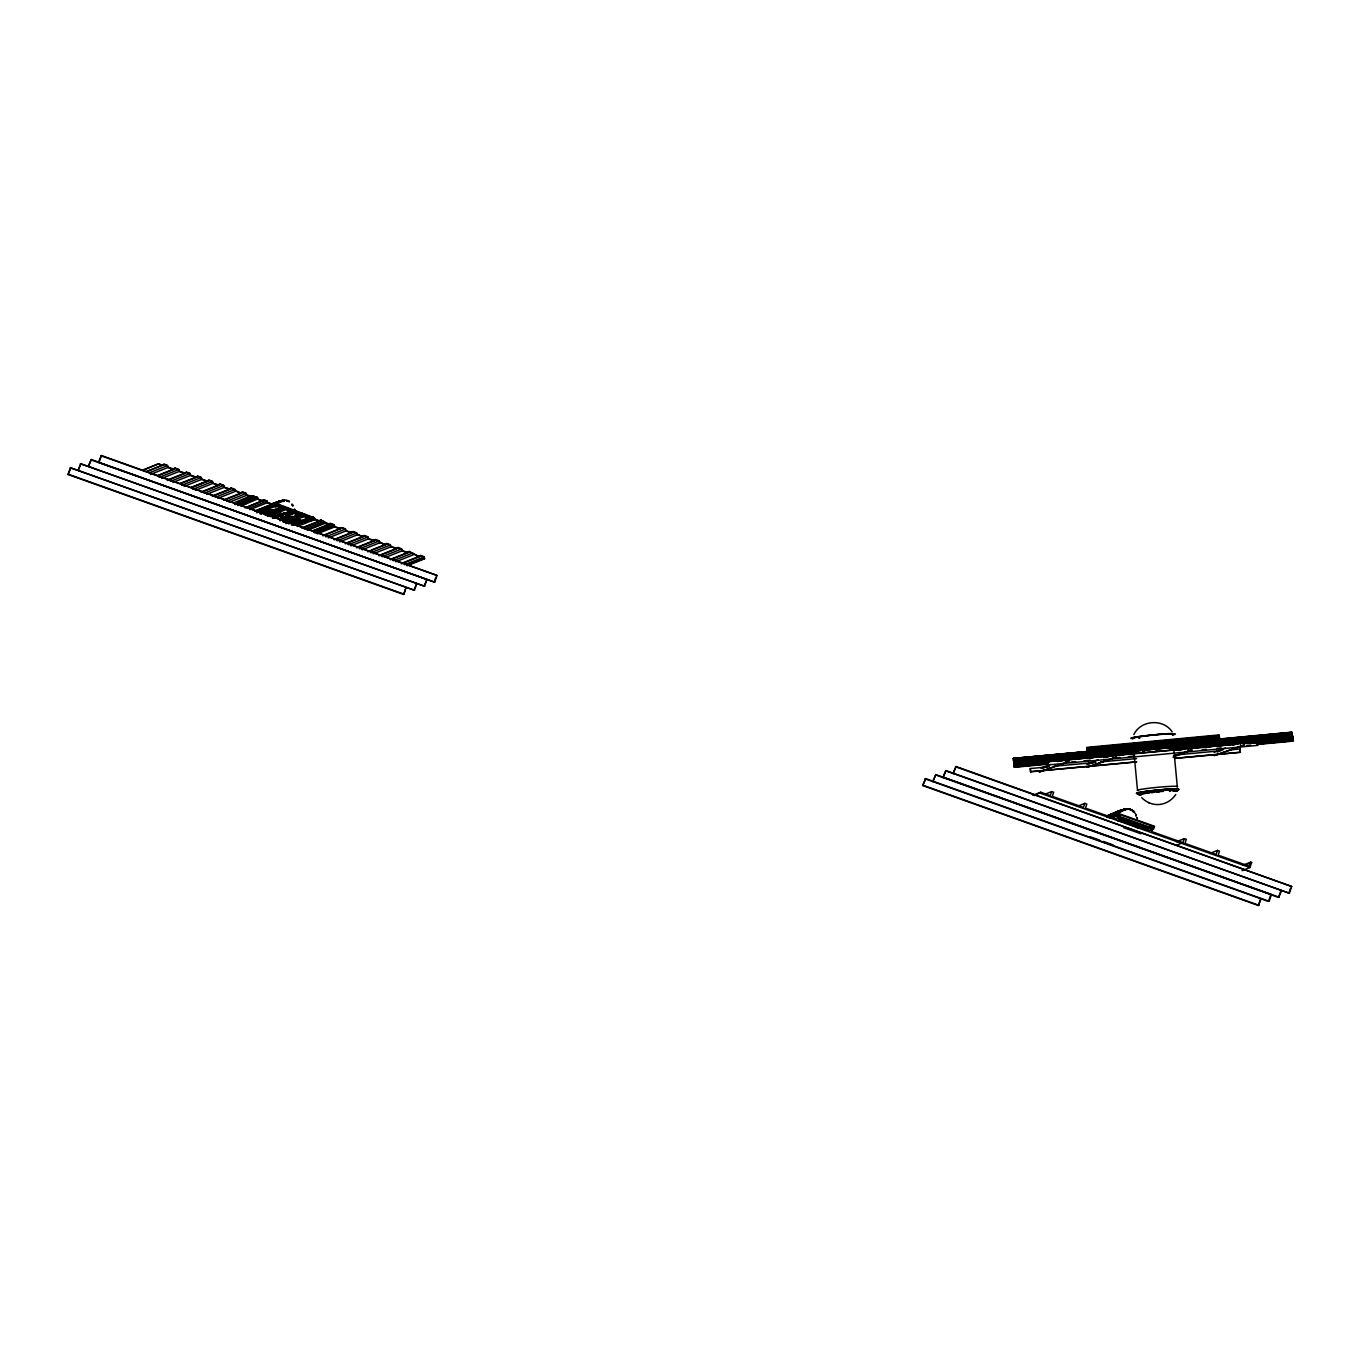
<?xml version="1.0" encoding="UTF-8"?>
<svg xmlns="http://www.w3.org/2000/svg" width="1361" height="1361" viewBox="0 0 1361 1361"><rect width="100%" height="100%" fill="white"/><g stroke="black" fill="none" stroke-linecap="round" stroke-linejoin="round"><path stroke-width="1.5" d="M283.649 500.185L281.489 501.443C286.814 500.814 276.13 501.052 275.824 503.91L313.03 517.741L305.613 519.749M288.379 520.225L288.124 518.83L287.086 521.127M286.542 521.722C285.266 518.796 287.647 522.998 287.273 520.668M289.247 516.687C294.588 520.787 283.837 521.093 289.961 519.426M284.738 513.948C288.889 519.885 288.09 518.694 288.889 523.577L297.481 519.46M288.821 519.545L289.059 522.114C288.549 517.826 290.471 521.569 288.226 519.511M289.689 520.685L290.063 519.375M291.849 518.677L291.492 519.987L292.7 518.167M292.666 518.711L292.037 519.766L291.781 518.507M293.959 520.157L294.044 521.841L293.585 517.707C294.214 519.46 292.615 518.354 292.173 518.133M292.649 516.857L293.636 519.273L294.997 517.826M288.413 520.48C287.596 519.426 290.284 520.412 287.903 520.582M267.539 512.161C263.49 510.154 274.905 517.707 276.079 516.193M275.79 516.721L276.011 516.261M278.393 518.116L279.277 519.477L276.912 516.227L275.926 516.67M280.111 515.002L280.876 514.322M280.672 514.781L280.91 515.394M282.714 518.813L282.101 517.997L282.799 519.239L282.663 517.775L283.905 518.796L284.398 517.758L286.32 522.182L284.381 517.418L281.812 514.866M274.939 511.532L267.76 510.052C273.187 509.354 282.459 516.874 282.39 513.999M284.16 521.552L284.67 522.42L285.112 520.038L285.3 522.199M285.657 521.144L284.908 521.773M285.827 520.889L285.793 521.978L285.419 521.076M285.793 521.978L285.997 520.77L286.116 522.046M287.205 521.229L288.022 518.932M289.195 519.324L289.025 520.685L289.059 519M289.536 520.531L289.791 519.256M290.454 519.034C289.604 521.841 290.761 516.517 291.713 520.974M290.318 517.758L291.288 520.191L291.526 518.626M294.554 517.963L294.01 518.966L292.87 516.738L293.193 518.507L291.934 519.034L292.054 517.537M292.037 519.494L292.411 517.52M294.044 521.841C293.721 518.524 291.934 518.745 293.091 517.86M293.244 518.949L293.347 517.843L293.5 519.324M293.925 518.728L294.061 517.384M295.065 518.099L294.537 517.214L296.477 519.664L301.734 521.076M295.643 516.993L297.259 519.307A51.735 4.593 19 0 1 296.834 519.987M272.863 503.791L271.843 504.268L275.875 502.6L254.66 511.345M275.79 504.199L273.323 504.285L274.241 503.111L272.353 504.421M275.313 502.821L274.48 504.897L266.484 507.177L276.113 503.383L313.676 517.588L313.302 519.153L305.306 521.45L305.017 520.191M274.888 504.148L275.568 502.583L274.105 504.455L275.926 503.944L267.913 506.224M276.181 503.043L272.88 504.37L275.483 502.889L274.735 504.54M275.313 503.536L279.43 501.171L272.472 503.944M279.617 502.141L275.892 502.855L278.903 502.821M279.43 501.171L278.188 502.345M278.273 502.685L278.886 501.392M276.113 503.638L279.856 501.937L275.96 502.685L283.956 500.423L278.835 502.464M279.788 501.494L272.03 504.37L273.578 503.502L276.283 504.54L276.81 506.071L281.608 507.755L282.969 506.904L285.776 507.908L286.286 509.439L291.101 511.124L292.462 510.273L295.252 511.26L295.779 512.808L300.594 514.492L301.955 513.641L304.745 514.628L305.272 516.159L310.07 517.86L311.431 517.01L314.238 517.997L314.748 519.528L319.563 521.212L320.924 520.361L329.056 524.58L330.638 523.577M1107.344 815.647L1106.493 815.851M1107.242 816.243L1111.052 815.749L1113.247 813.793L1114.217 814.576M1110.78 815.205L1108.143 815.596M1111.137 814.133C1103.958 817.093 1113.978 814.473 1117.143 811.734M1120.545 811.479L1120.086 810.441L1118.181 811.19L1115.884 814.014L1116.258 812.585C1121.719 812.602 1100.607 817.519 1111.12 814.933C1113.281 812.126 1110.763 814.78 1108.534 816.94L1108.688 815.12M1109.793 814.661L1108.449 816.158M1110.576 814.354L1109.93 815.29M1110.491 814.456L1108.16 817.621M1111.001 815.256L1109.147 815.562L1110.899 814.303M1109.266 815.154L1111.682 813.912L1107.191 817.246L1115.016 813.385L1109.096 816.719C1106.085 814.405 1114.115 814.388 1108.824 817.161M1123.812 809.37L1116.598 812.602L1125.071 809.863L1106.714 815.954L1113.944 813.3L1107.803 816.022L1111.512 814.627M1112.975 814.439L1113.281 813.146L1120.324 811.854M1115.152 813.64L1115.731 812.177L1112.549 813.98L1123.08 810.237M1116.411 813.232C1121.124 808.519 1111.903 816.464 1114.064 813.027M1114.387 813.419L1115.544 813.01M1121.26 810.169L1113.74 813.095M1114.965 813.18L1118.13 812.279L1114.727 813.232M1116.139 814.065L1117.33 812.585L1115.084 813.215L1115.476 812.415M1118.589 811.309L1116.666 813.606L1117.891 812.517M1119.048 810.986L1118.521 811.785L1120.937 810.237M1120.869 811.837C1118.334 811.411 1121.77 809.829 1119.235 811.837M1123.284 809.812L1120.698 810.39M1129.375 809.029L1129.341 809.166A8.115 8.03 60.8 0 0 1128.694 808.995L1121.753 809.778L1118.521 811.785L1121.515 810.271M1123.591 810.186L1121.413 810.101M1122.196 810.407L1124.969 809.489M264.936 511.821L266.246 511.277M265.48 511.6L268.066 512.689M265.48 511.141L266.79 511.175L267.471 509.439M269.937 511.209L268.678 510.307M269.801 509.882L267.283 510.613M269.019 510.188L272.778 510.936L282.969 506.904M268.61 510.8L269.478 509.797L278.563 511.362M269.529 509.746L267.794 510.29M289.519 519.29L290.097 519.936M1174.101 749.299L1172.331 748.686L1239.803 742.34M1135.925 815.035L1135.823 816.039M275.466 503.842L272.642 504.131L274.48 503.4M273.272 504.302L275.16 503.247M274.99 503.621L273.629 504.438L276.028 502.668M276.964 502.328L283.973 500.304L280.451 501.443M277.916 502.872L278.58 501.392L273.34 503.672M277.474 501.835L277.457 502.821L279.039 502.43L279.039 501.324M280.077 501.597L283.82 500.15L281.285 501.477M282.016 500.661L281.012 501.222M283.871 501.222L280.689 501.358L283.411 499.878L281.404 500.763M282.629 500.95L278.733 502.124M282.833 500.916L283.683 499.997L280.162 501.188L283.717 500.899M1116.939 812.075L1110.678 814.456L1109.079 816.566M1109.606 815.937C1114.166 813.249 1112.635 812.347 1112.328 815.426L1117.874 812.364L1114.778 814.456L1115.663 812.619M1109.674 816.447L1111.171 814.678L1108.092 815.885L1109.93 815.766L1108.79 816.991M1109.861 816.26L1111.478 814.252L1107.939 815.851M1111.767 814.865L1112.396 813.691M1110.423 816.957L1112.924 813.64L1109.504 815.205M1116.105 813.129L1115.152 813.027M1115.288 814.831L1117.925 811.428M1115.425 813.334L1117.687 811.598M1118.623 811.905L1115.322 812.84L1114.591 814.49M1120.171 811.802L1119.218 811.071L1114.54 814.32M1116.19 812.109L1120.018 810.884M1120.341 811.513C1120.494 809.523 1114.948 813.555 1121.107 811.258M1121.532 810.527L1122.468 809.914L1121.668 810.544M1124.901 810.475C1122.144 809.608 1128.371 808.179 1124.577 809.132L1121.906 810.407L1124.747 809.846M1123.25 809.693L1120.341 810.935M1122.502 810.271L1125.445 809.08M1124.764 809.438L1125.139 808.927M1126.347 809.029L1126.823 808.91M1126.568 809.08L1128.66 809.132M270.005 509.899L267.079 510.018L267.879 508.793M270.448 505.748L271.894 506.87M302.891 521.552L302.686 522.471L303.367 520.77M1139.957 793.344A19.956 1.123 -5.4 0 1 1138.494 793.14L1141.335 792.204A19.956 1.123 -5.4 0 1 1159.181 789.992L1161.665 789.771A19.956 1.123 -5.4 0 1 1168.64 789.278L1174.152 789.04A19.956 1.123 -5.4 0 1 1177.078 789.074L1177.741 789.142A19.956 1.123 -5.4 0 1 1178.15 789.329L1178.15 789.329A19.956 1.123 -5.4 0 1 1177.622 789.652L1176.891 789.856A19.956 1.123 -5.4 0 1 1176.414 789.958M262.945 511.226L261.822 511.668M1117.041 813.521L1118.13 812.721L1113.638 814.49M1113.434 814.984L1114.863 813.555M1115.288 813.674L1116.258 812.755M1117.347 813.197L1116.666 812.296L1118.164 812.194M267.488 506.411L266.484 507.177M275.688 503.927L275.143 505.118L267.13 507.415M269.41 515.649L263.353 513.216L271.196 511.889L278.154 517.35M266.807 511.055L269.631 511.464M272.251 510.511L278.41 511.413M406.02 587.714L403.69 594.468L68.05 474.513L70.381 467.759L414.459 590.266L416.772 583.512L414.39 588.735M68.05 474.513L71.01 467.606M414.459 590.266L78.172 470.481L80.503 463.727L424.581 586.234L426.912 579.48L91.272 459.542L88.312 466.449L424.581 586.234M81.133 463.574L78.172 470.481M91.272 459.542L88.312 466.449M98.434 462.417L101.394 455.51L437.034 575.448L434.703 582.202L98.434 462.417L434.703 582.202M99.064 462.264L101.394 455.51M142.922 470.294L158.574 463.778L162.35 465.122L163.966 464.118L167.59 465.394L168.203 467.214L173.596 469.103L175.195 468.099L178.818 469.375L179.431 471.195L184.824 473.084L186.44 472.08L190.064 473.356L190.676 475.176L196.052 477.065L197.668 476.061L201.292 477.354L201.904 479.157L207.297 481.062L208.896 480.042L212.52 481.335L213.133 483.155L218.526 485.043L220.142 484.023L223.765 485.316L224.378 487.136L229.754 489.024L231.37 488.021L234.994 489.297L235.606 491.117L240.999 493.005L242.598 492.001L246.222 493.277L246.834 495.098L257.467 497.275L258.063 499.113L262.605 500.712L263.966 499.861L267.028 500.95L267.539 502.481L272.098 504.08L273.459 503.23L276.521 504.319L277.032 505.85L281.574 507.449L282.935 506.598L285.997 507.67L286.525 509.201L291.067 510.8L292.428 509.95L295.49 511.038L296 512.57L300.56 514.169L301.921 513.318L304.966 514.407L305.493 515.938L310.036 517.537L311.397 516.687L314.459 517.775L314.986 519.307L319.529 520.906L320.89 520.055L329.005 524.257L330.366 523.407L334.262 524.87L334.874 526.69L340.267 528.578L341.866 527.575L345.49 528.851L346.102 530.671L351.495 532.559L353.111 531.556L356.735 532.832L357.348 534.652L362.724 536.54L364.34 535.536L367.963 536.829L368.576 538.633L373.969 540.521L375.568 539.517L379.192 540.81L379.804 542.614L385.197 544.519L386.813 543.498L390.437 544.791L391.049 546.612L396.425 548.5L398.041 547.496L401.665 548.772L402.278 550.593L407.671 552.481L409.27 551.477L418.899 556.462L420.515 555.458L424.139 556.734L424.479 558.827L407.041 565.768M234.313 502.668L249.931 496.221L253.112 497.343L254.473 496.493M257.995 498.824L242.258 505.543M308.675 518.575L308.981 517.69M288.498 511.107L309.151 518.422L308.709 519.715L294.946 525.193M329.022 524.597L325.245 523.253L329.073 524.972L330.672 523.968L313.251 530.909M316.245 533.206L333.717 526.265L333.428 524.495M403.69 594.468L405.425 589.398M423.951 586.404L426.912 579.48M434.074 582.372L435.809 577.302M1261.307 898.583L1258.347 905.49L922.724 785.552L925.684 778.628L1269.115 901.305L1271.446 894.551L935.807 774.596L932.846 781.52L935.807 774.596M922.724 785.552L925.684 778.628M945.929 770.564L942.969 777.488L945.929 770.564L1289.377 893.241L1291.708 886.487L956.068 766.532L953.108 773.456L1289.377 893.241M956.068 766.532L953.108 773.456M1034.479 795.59L1040.74 792.238L1050.284 795.624L1051.679 791.592L1053.686 792.289L1052.291 796.338L1083.441 807.379L1084.836 803.347L1086.844 804.062L1085.449 808.094L1116.615 819.152L1117.993 815.103L1120.018 815.817L1118.623 819.849L1149.773 830.908L1151.168 826.876L1153.175 827.573L1151.78 831.622L1182.947 842.663L1184.325 838.631L1186.35 839.346L1184.955 843.378L1216.105 854.436L1217.5 850.387L1219.507 851.101L1218.112 855.15L1249.279 866.191L1250.657 862.159L1251.661 862.517L1249.925 867.552L1242.066 870.683M1114.693 816.464L1115.101 814.882M1150.436 830.278L1153.567 829.036L1154.519 826.263L1117.84 813.249L1117.058 815.528L1118.198 813.997L1153.771 826.62L1152.886 828.9M1258.347 905.49L1260.677 898.736M925.038 778.798L1268.486 901.458L1270.8 894.704M937.168 775.481L1278.608 897.426L1280.939 890.672M1278.608 897.426L1281.569 890.519M1288.731 893.394L1290.483 888.342M312.792 517.486L305.238 519.358M305.306 521.45L305.664 520.446M304.643 521.195L312.656 518.898L313.047 517.792M288.566 501.426L286.712 500.559A8.115 8.03 60.8 0 1 288.634 501.29L289.23 501.648M273.442 503.825L256.021 510.494M274.003 503.604L274.837 503.808M278.342 501.886L277.134 502.158M1112.141 815.477C1116.837 811.19 1100.743 818.437 1111.563 815.324M1114.166 813.197C1112.345 816.277 1108.432 813.64 1109.861 816.413L1113.842 813.691M1120.971 810.493L1124.884 809.744M270.652 516.5L264.051 513.369M271.162 511.974L267.76 511.038L270.89 510.086M278.529 514.084L272.71 510.8L279.328 515.156M275.143 509.899L277.355 510.239M1112.226 817.434L1112.873 816.413L1112.209 817.298M1112.89 816.549L1111.444 817.229M267.419 509.882L267.964 508.351M1132.93 810.782C1137.201 813.197 1131.382 809.948 1133.441 812.16M280.315 512.689C284.5 516.755 283.837 519.936 284.143 517.895M274.446 504.08L273.663 504.336M1107.225 817.059L1108.33 815.749M1107.225 817.434L1109.964 815.273L1110.083 816.209M1108.517 816.787L1108.943 814.882M1111.035 815.086L1109.861 816.413M1117.653 812.398L1109.64 816.277M1112.328 815.426L1113.536 814.048L1112.328 814.644M1115.152 813.793L1113.723 815.205L1116.479 813.385M274.667 504.233L276.317 503.315M279.89 501.665L277.406 502.277M281.744 500.542L282.152 500.814M262.588 511.107L262.044 512.11L263.609 511.362M1133.832 734.566C1140.722 720.02 1163.162 718.37 1172.093 731.759M267.794 515.581L268.712 516.278L267.896 515.411M267.998 516.38L268.678 515.53M269.121 515.053C272.846 515.955 267.505 514.832 269.92 514.764M270.482 514.543L269.291 515.445L270.124 514.883M270.227 514.611L271.758 514.985L268.491 513.063M269.24 514.883L269.988 515.445M270.193 515.053L271.69 514.73M272.285 514.373L271.809 514.016M270.09 515.649L269.563 514.628L270.958 514.9M267.811 512.246C270.839 513.863 274.19 513.454 272.523 514.679L272.2 514.05M272.319 514.645C274.463 511.243 278.614 518.762 280.315 520.821L279.805 520.123M279.515 519.358L273.459 513.42C272.268 514.951 272.744 513.522 273.85 513.386M274.003 513.114L277.338 512.842L277.78 511.634M273.051 513.301L273.969 513.999L267.3 511.021M274.088 513.812L270.295 511.753M261.516 513.726C263.983 509.643 274.667 509.746 275.858 513.25L274.99 512.468L274.854 513.505M275.33 513.08L275.824 512.961M275.739 512.774L275.551 512.246M276.436 512.144L272.608 510.341M279.073 514.628L276.385 512.74L277.746 512.502M278.086 511.481L271.077 509.882A51.123 4.542 19 0 0 268.883 510.069L259.747 513.692M278.171 511.804L278.325 511.889M277.644 511.532L278.29 512.28L277.372 511.583M1115.731 812.177L1111.75 815.545M1110.627 815.698L1112.328 814.031L1112.532 815.239M1111.188 815.477L1110.117 815.851L1112.328 816.005L1111.137 817.655M1111.12 817.212L1112.294 817.127M1175.785 794.484C1167.5 806.563 1151.882 808.009 1141.709 797.648M274.837 503.417L278.733 501.733M276.283 502.719L272.812 504.114M1108.313 815.545L1109.045 815.256M1113.213 813.589L1113.808 813.742M262.044 512.11L262.979 511.192M263.456 511.141L261.873 512.876M266.484 509.456L265.837 510.596L267.283 509.49M266.603 510.154L266.96 509.524M286.542 521.348L286.201 520.514L286.559 522.063M287.766 520.685L286.933 520.957M289.264 519.817L288.838 518.932C291.033 525.057 285.027 510.443 282.305 514.628L274.173 510.409L272.812 511.26L268.015 509.575L260.308 512.434M1110.253 815.596L1110.95 814.644M1114.982 815.613L1110.712 817.4M1114.132 813.742L1112.941 814.627M1111.648 817.519L1112.652 816.481M265.803 512.042L267.028 510.783M262.129 512.74L261.006 513.88L262.078 512.536M268.559 510.613L269.427 509.609M274.667 504.387L275.262 503.757L274.207 504.37M1108.364 816.498L1109.3 816.532M1110.984 815.971L1112.566 814.371L1107.973 817.161M1110.525 815.783L1112.975 814.32M1114.778 814.456L1115.271 812.738M274.463 503.876L276.13 502.362M1110.797 814.933L1108.075 816.753M1121.175 811.003L1119.729 810.935M264.357 511.549L265.701 511.498L263.456 512.893L264.289 513.165M260.955 513.675L262.86 511.09M264.527 511.566L263.405 512.706L265.14 513.114M265.854 511.719L266.977 510.579M294.622 511.004L295.048 511.481M294.605 510.035L294.895 511.038L294.52 508.929M272.438 518.048L273.068 517.741M272.863 517.929L273.408 517.929C272.37 515.87 276.283 518.949 273.748 516.874L274.071 518.15M273.867 517.044L274.633 517.929L273.187 517.095M275.228 517.707L274.514 516.568L275.296 517.18M275.143 516.278L276.521 517.18L276.555 516.04M275.211 516.517L276.402 516.738M275.279 517.469L274.514 516.568L275.483 517.554M275.671 516.823L276.64 515.972M277.576 515.309C277.236 516.738 278.665 515.87 280.009 514.339L281.387 515.241L281.438 514.101M277.508 515.938L276.606 516.346M277.644 515.547L278.393 516.431C277.695 513.335 281.319 516.363 283.581 522.318L284.143 522.148M276.929 516.806L276.351 516.346M277.542 516.074L277.389 516.023M277.712 516.5L277.015 515.53M278.648 515.632L281.404 517.741L283.683 522.267M279.209 515.411L280.332 514.543M280.502 514.186L281.829 514.577M282.578 514.56L283.888 514.203L277.729 512.706L277.202 511.175L274.139 510.086L272.778 510.936M283.683 514.118L286.456 514.764L295.252 511.26M265.446 510.8L264.34 511.889L265.31 511.906M265.395 510.613L264.783 511.6M266.739 510.715L267.845 509.626M262.758 511.906L263.626 511.004M263.813 510.681L262.554 511.413M1112.09 816.719L1113.978 815.069M272.336 514.152L273.306 513.743M277.287 512.536L277.066 512.246M277.202 512.212L278.682 511.668M286.797 520.48L286.644 521.246M288.294 519.919L289.127 520.582M291.322 519.221L291.509 521.127M295.048 518.286L295.711 516.959L296.273 521.008L296.154 517.997M295.303 516.721L295.558 517.758L294.01 516.823A30.861 3.573 18.8 0 1 295.201 517.571L297.038 520.531M1111.103 817.468L1113.927 814.899M1112.209 816.481L1111.308 817.025M275.79 502.685L276.742 502.311M1113.502 813.249L1114.404 812.704L1111.376 814.61M1109.793 817.638L1111.512 816.056L1109.759 817.451M1114.455 815.817L1116.428 814.099M1109.504 817.587L1112.328 815.154M1114.421 815.63L1115.527 814.678M1107.105 816.685L1108.364 815.919L1107.548 816.889M1109.181 815.766L1109.998 815.443M1114.2 814.269L1111.767 814.252M275.858 503.485L273.493 503.944L275.415 502.907M271.775 504.097L280.4 501.069M1124.356 809.149L1125.649 808.893M1116.19 814.235L1117.279 813.385M262.894 510.732L261.686 511.974L263.422 510.868M263.388 511.583L264.272 510.698M266.399 510.375L267.862 509.422M1112.09 815.29L1113.179 814.49M1116.99 813.351L1118.096 812.551M278.92 515.479L280.825 517.146M280.247 514.951L281.251 515.087L280.774 514.186M275.262 504.25L276.351 503.502M1112.975 814.814L1114.064 814.065M1118.963 812.109L1118.147 812.874M263.371 511.038L262.146 511.668M274.361 504.54L275.262 503.893M1109.436 816.294L1107.02 817.042L1108.075 816.26M281.778 514.186L280.4 514.475M279.754 518.915L280.74 519.851M280.366 520.208L280.315 518.694L281.472 519.766L280.859 518.473L282.033 519.545L281.166 517.86M281.421 518.507L281.948 519.596M281.931 518.83L279.992 519.545M283.309 517.758L284.466 518.575L283.19 518.881M281.302 519.63L281.421 518.252L283.122 521.569M283.207 518.32L282.425 518.575M283.854 517.537L284.381 518.626M284.721 517.163L285.147 517.843M282.016 519.29L281.506 518.439M285.198 517.01L285.623 517.912M285.742 516.789C287.766 519.647 284.041 514.747 285.232 518.269L284.619 516.976L286.899 517.605L286.048 515.921M286.456 514.764L288.056 516.942M284.296 518.439L283.615 516.891M286.814 516.891L285.708 518.099M286.729 517.469L287.647 518.847M301.955 513.641L291.764 517.673L288.617 516.193M276.981 502.158L274.19 503.791M277.576 502.515L280.281 501.307M1107.054 816.175L1109.913 815.137M1107.803 816.022L1110.729 814.286M1120.545 810.39L1117.007 812.075M1118.691 812.075L1122.213 809.863L1115.186 812.398M1118.725 812.245L1119.797 811.547M274.616 503.468L275.5 503.026M279.345 502.073L276.13 503.077M280.077 501.29L280.995 501.035M146.852 471.689L164.018 464.492L167.318 465.666L167.93 467.486L173.63 469.477L175.246 468.473L178.563 469.647L179.176 471.467L184.858 473.458L186.474 472.454L189.791 473.628L190.404 475.448L196.103 477.456L197.719 476.435L201.02 477.609L201.632 479.429L207.331 481.437L208.948 480.433L212.265 481.607L212.877 483.41L218.577 485.418L220.176 484.414L223.493 485.588L224.106 487.408L229.805 489.399L231.421 488.395L241.033 493.38L242.649 492.376L245.967 493.55L246.579 495.37L257.535 497.582M235.691 504.625L254.524 496.816L257.314 497.803L237.903 505.543M245.167 507.993L264 500.185L266.807 501.171L267.317 502.702L272.132 504.404L273.493 503.553M283.343 514.424L282.101 513.658L283.632 513.454M291.764 517.673L293.125 516.823L296.171 517.912L296.698 519.443L301.887 520.634M295.779 512.808L286.984 516.295L295.949 518.133L304.745 514.628M322.863 535.894L341.917 527.949L345.218 529.123L345.847 530.943L351.529 532.934L353.145 531.93L362.775 536.914L364.391 535.911L367.691 537.085L368.304 538.905L374.003 540.912L375.619 539.892L385.231 544.893L386.847 543.89L390.165 545.063L390.777 546.867L401.393 549.044L402.005 550.865L407.705 552.855L409.321 551.851L418.95 556.836L420.549 555.832L423.866 557.006L424.479 558.827M276.946 503.077L278.001 502.6M1119.559 811.683L1120.63 811.224M1114.625 813.47L1115.697 812.823M291.186 522.896L290.982 518.626L291.577 519.936M293.653 521.909L293.721 520.293M296.086 520.77L296.409 519.187M286.746 520.548L287.12 521.433M287.766 519.902L289.144 522.012M284.551 521.909L285.912 521.399L284.483 521.416M289.178 519.579L290.25 520.463M288.192 520.463L285.912 520.429M292.717 518.167L293.244 519.017M293.466 518.388L293.925 519.017M290.063 519.783L292.224 518.864M292.411 518.456L292.53 519.341L292.428 518.184M289.689 522.845L297.174 519.936L294.282 517.707M290.08 520.31L289.978 519.17M295.932 518.354L293.891 518.269L294.622 517.163M294.401 518.592L294.265 517.452M1113.026 814.099L1113.434 813.589M1116.53 812.534L1115.476 813.129L1116.581 812.772M277.525 502.719L278.665 501.733M1115.459 812.959L1118.13 812.364M1118.963 811.394L1118.3 811.581M1120.358 811.003L1121.107 810.305M278.512 501.835L279.634 501.563M1118.742 811.7L1119.797 811.156M1121.447 810.578L1122.247 810.186L1106.816 816.124M276.113 502.907L278.818 501.971L277.729 502.328M1121.175 810.544L1122.23 810.016M280.417 501.222L278.512 502.039M1113.23 813.742L1112.822 813.725M264.936 513.42L274.497 509.524L277.151 510.681M266.28 513.897L275.858 510.001M300.713 519.987L291.475 523.679M143.041 469.97L158.574 463.778M146.529 471.45L164.018 464.492M149.829 472.624L167.318 465.666M150.442 474.445L167.93 467.486M171.316 469.647L175.195 468.099M157.757 475.431L175.246 468.473M158.08 475.67L173.63 469.477M159.118 477.388L178.563 469.647M161.687 478.426L179.176 471.467M167.335 480.042L186.474 472.454M167.386 480.433L184.858 473.458M170.363 481.369L189.791 473.628M172.915 482.406L190.404 475.448M180.23 483.393L197.719 476.435M180.554 483.631L196.103 477.456M181.591 485.35L201.02 477.609M184.143 486.387L201.632 479.429M191.748 487.238L207.297 481.062M191.459 487.391L208.948 480.433M191.782 487.612L207.331 481.437M192.82 489.331L212.265 481.607M195.389 490.368L212.877 483.41M216.246 485.571L220.142 484.023M202.687 491.372L220.176 484.414M201.088 492.376L218.577 485.418M204.065 493.311L223.493 485.588M206.617 494.366L224.106 487.408M227.491 489.569L231.37 488.021M213.932 495.353L231.421 488.395M212.316 496.357L229.805 489.399M215.293 497.309L234.721 489.569M217.845 498.347L235.334 491.389M238.719 493.55L242.598 492.001M225.16 499.334L242.649 492.376M223.544 500.338L241.033 493.38M226.521 501.29L245.967 493.55M229.09 502.328L246.579 495.37M249.948 497.531L253.844 495.982M238.345 502.549L253.878 496.357M234.653 504.387L252.278 497.36M237.052 503.774L254.524 496.816M237.767 505.271L257.195 497.531L257.807 499.351L262.639 501.035M240.506 505.782L246.324 503.468M260.087 501.409L263.966 499.861M246.528 507.143L264 500.185M249.335 508.129L266.807 501.171M249.846 509.66L267.317 502.702M269.58 504.778L273.459 503.23M258.93 510.545L271.332 505.594M258.437 510.783L272.336 505.475M258.624 511.277L272.744 505.509L256.651 512.791M260.189 510.8L276.283 504.54M259.696 511.345L271.673 506.632M260.972 511.702L266.875 509.354M261.397 512.229L265.038 510.783M276.81 506.071L267.709 508.98M279.43 507.993L282.935 506.598M272.812 511.26L281.608 507.755M280.723 509.78L285.997 507.67M276.981 511.396L285.776 507.908M277.491 512.944L286.525 509.201M288.906 511.362L292.428 509.95M282.271 514.305L292.462 510.273M282.305 514.628L291.101 511.124M298.399 514.713L301.921 513.318M291.798 517.997L300.594 514.492M299.692 516.5L304.966 514.407M286.746 522.828L294.554 519.715M285.742 523.611L293.023 520.702M296.477 519.664L305.493 515.938M291.271 524.785L311.397 516.687M292.02 524.734L311.431 517.01M292.326 524.819L310.07 517.86M292.496 525.023L309.151 518.422M293.67 524.836L307.722 519.358C311.006 518.49 303.095 517.997 307.773 519.409M296.766 524.955L314.238 517.997M311.091 520.855L314.986 519.307M297.276 526.486L314.748 519.528M317.011 521.586L320.89 520.055M302.057 527.847L320.924 520.361M302.091 528.17L319.563 521.212M304.303 529.089L323.714 521.365M306.769 529.854L324.462 522.675M307.807 530.195L325.245 523.253M326.487 524.955L330.366 523.407M312.945 530.688L330.417 523.73L333.989 525.142L334.602 526.962L340.301 528.953M313.574 531.13L329.073 524.972M313.796 532.457L333.207 524.717L333.717 526.265M314.612 532.849L333.989 525.142M316.415 532.763L333.87 525.805M317.164 533.886L334.602 526.962M338.004 529.106L341.866 527.575M324.479 534.89L341.917 527.949M325.857 536.829L345.218 529.123M328.409 537.884L345.847 530.943M349.233 533.087L353.111 531.556M335.708 538.871L353.145 531.93M334.108 539.875L351.529 532.934M337.086 540.81L356.463 533.104M339.638 541.865L357.075 534.924M360.461 537.085L364.34 535.536M346.953 542.852L364.391 535.911M345.337 543.856L362.775 536.914M348.314 544.791L367.691 537.085M350.866 545.846L368.304 538.905M371.706 541.066L375.568 539.517M358.181 546.833L375.619 539.892M356.565 547.854L374.003 540.912M359.559 548.789L378.936 541.066M362.111 549.827L379.549 542.886M382.934 545.046L386.813 543.498M371.349 550.048L386.847 543.89M367.81 551.834L385.231 544.893M370.787 552.77L390.165 545.063M373.339 553.808L390.777 546.867M394.163 549.027L398.041 547.496M380.927 554.659L398.092 547.871M379.038 555.815L396.476 548.874M382.016 556.751L401.393 549.044M386.507 557.023L402.005 550.865M405.408 553.008L409.27 551.477M391.883 558.793L409.321 551.851M390.267 559.796L407.705 552.855M393.261 560.732L412.638 553.025M395.813 561.787L413.251 554.846M416.636 557.006L420.515 555.458M403.111 562.774L420.549 555.832M401.325 563.862L418.95 556.836M404.489 564.713L423.866 557.006M409.168 564.475L424.666 558.299M1030.294 768.557L1030.6 771.772L1030.294 768.557L1049.331 766.787M1242.457 743.548L1257.258 742.187L1257.581 745.403L1047.715 764.95L1047.783 761.599L1185.312 748.856M1047.715 764.95L1047.783 761.599M1032.863 795.368L1040.74 792.238M1045.775 793.939L1051.679 791.592M1076.959 806.478L1084.836 803.347M1240.092 752.361L1240.16 748.992L1240.092 752.361L1174.509 758.434M1257.258 742.187L1257.581 745.403M1111.58 815.749L1117.84 813.249M1109.198 817.229L1118.198 813.997M1110.746 818.029L1117.993 815.103M1112.873 817.604L1117.619 815.715M1145.264 829.223L1151.168 826.876M1146.66 829.478L1147.986 829.291M1148.837 828.424L1153.771 826.62M1144.618 830.38L1148.276 828.934M1147.34 829.717L1148.412 829.291L1117.755 818.42M1176.465 841.761L1184.325 838.631M1177.044 845.011L1182.947 842.663M1209.623 853.517L1217.5 850.387M1242.797 865.29L1250.657 862.159M1245.774 864.864L1251.661 862.517M1040.944 768.046L1050.301 764.457M1057.786 761.599L1068.453 758.417L1068.759 761.633L1039.396 771.976L1068.759 761.633M1042.271 768.472L1047.868 766.311M1060.968 761.292L1066.582 759.149M1097.936 759.812L1086.724 764.116L1089.906 763.827M1103.55 757.669L1116.088 753.79L1116.411 757.005L1087.031 767.332L1116.411 757.005M1091.777 763.113L1095.52 761.684M1106.748 757.379L1116.088 753.79M1178.847 750.626L1191.402 746.747L1191.709 749.962L1173.012 757.141M1187.66 748.193L1191.402 746.747M1173.556 756.001L1191.709 749.962M1214.131 752.31L1225.359 748.006M1232.845 745.13L1243.512 741.966L1243.835 745.182L1214.454 755.525L1243.835 745.182M1217.329 752.004L1222.944 749.86M1237.898 744.11L1243.512 741.966M261.363 513.675L269.036 510.868M1123.829 809.54L1121.94 810.322M269.359 510.715L272.949 510.664M1172.638 734.719A20.245 1.14 -5.4 0 0 1173.692 734.26L1168.129 733.987A20.687 1.157 -5.4 0 0 1163.043 734.242L1160.695 734.396A21.027 1.191 -5.4 0 0 1138.919 736.658L1136.35 737.067A20.279 1.14 -5.4 0 0 1134.342 737.441L1132.726 737.866A19.956 1.123 -5.4 0 0 1132.335 738.121L1132.488 738.257M283.037 518.337L283.292 517.503M1124.594 809.302L1123.574 809.676L1129.562 809.149M1111.325 814.558L1112.464 814.133L1111.495 814.286M286.695 521.093L286.576 521.654M307.059 518.626L313.03 516.959M1125.7 808.706L1128.932 808.842A8.115 8.03 60.8 0 1 1131.501 809.761L1132.658 810.544M1126.449 808.774L1124.016 809.37L1124.952 809.302M1119.116 811.326L1120.443 810.901M1119.678 811.105L1120.937 810.765M1120.903 811.292L1115.459 813.215L1116.275 812.891M1119.474 811.837L1117.738 812.041M437.034 575.448L100.765 455.663M1291.708 886.487L955.422 766.702M1125.105 809.08L1126.091 808.825M1138.085 746.73L1137.354 746.951A19.939 1.123 -5.4 0 0 1136.01 747.104M1138.119 746.815L1139.786 746.474A19.939 1.123 -5.4 0 1 1143.784 745.93L1146.047 745.658A19.854 1.123 -5.4 0 1 1149.62 745.267L1150.845 745.13A19.939 1.123 -5.4 0 1 1155.829 744.671L1157.071 744.654M1125.7 809.012L1126.585 808.876M1169.711 743.446A25.825 1.446 -5.4 0 0 1136.945 746.526L1134.615 746.866A25.825 1.446 -5.4 0 0 1131.671 747.359M1138.919 746.696L1139.786 746.56M1142.968 751.085L1144.907 750.83L1143.036 751.289M1135.737 746.696L1136.945 746.526M278.325 502.464L280.009 502.226M279.311 502.09L278.512 502.464M1086.741 747.376L1219.116 734.923M1219.167 735.501L1086.793 747.972L1087.167 751.289M1087.269 751.799L1086.878 748.516L1219.218 736.114L1086.861 748.686L1103.771 747.835M1093.223 748.465L1099.518 747.801M1105.83 747.274L1114.234 746.423M1120.545 745.896L1128.949 745.13M1135.244 744.518L1143.665 743.752M1149.96 743.123L1158.364 742.357M1164.659 741.745L1173.08 740.979M1177.282 740.554L1185.669 739.721M1191.981 739.176L1200.385 738.325M1208.789 737.594L1215.084 736.947M1107.599 747.427L1146.864 743.735M1149.994 743.48L1175.853 741.013M1179.409 740.724L1190.348 739.652M1194.124 739.329L1219.337 736.93M1086.98 749.724L1219.354 737.271M1086.997 749.792L1219.405 737.594L1219.694 739.942M1087.031 750.115L1219.524 738.462M1107.752 748.601L1112.175 748.21M1122.196 747.24L1126.789 746.832M1179.783 741.847L1184.376 741.337M1194.703 740.418L1198.82 739.976M1093.206 750.285L1097.255 749.911M1194.771 740.69L1198.905 740.35M1108.041 748.924L1112.209 748.533M1122.655 747.563L1126.84 747.172M1169.95 743.429L1172.076 743.344A25.825 1.446 -5.4 0 1 1175.07 743.293M1179.817 742.187L1184.002 741.796M1292.014 732.813L1013.384 758.4L1291.963 732.184L1292.627 738.428L1244.039 742.153M1013.384 758.366L1023.982 757.754M1028.201 757.362L1038.749 756.359M1042.968 755.967L1053.516 754.981M1057.735 754.572L1095.724 751.017M1099.943 750.609L1110.508 749.622M1114.727 749.23L1125.275 748.227M1129.494 747.835L1140.042 746.849A20.466 1.157 -6.7 0 0 1135.55 747.818A19.939 1.123 -6.7 0 1 1139.463 747.07M1144.261 746.44L1154.826 745.454M1159.045 745.062L1211.8 740.095M1216.019 739.703L1226.567 738.717M1230.786 738.308L1241.351 737.322M1245.57 736.93L1256.118 735.944M1260.337 735.535L1291.98 732.354L1013.401 758.57L1013.86 762.347M1013.469 759.285L1292.048 733.103L1292.95 741.133L1257.071 744.501M1078.95 753.399L1083.169 752.99M1195.009 742.477L1199.245 742.085M1281.552 734.345L1285.771 733.953M1013.622 760.867L1292.184 734.685M1013.656 761.275L1292.304 735.161L1292.355 736.08L1013.775 762.245M1013.758 762.041L1292.423 736.165M1013.826 762.602L1292.372 736.216M1156.135 749.809L1158.483 749.384L1154.945 749.707M1136.622 751.68L1013.962 763.232M1169.609 748.805L1292.559 737.339L1292.389 736.42M1013.945 763.572L1134.019 752.293M1244.022 741.949L1292.508 737.39M1013.962 763.776L1134.036 752.497M1239.82 742.562L1172.348 748.89L1173.488 748.754M1014.03 764.389L1062.26 759.863M1068.555 759.268L1133.56 753.16M1173.012 749.452L1185.601 748.278M1189.803 747.87L1235.958 743.531M1242.253 742.953L1292.61 738.223M1062.278 760.067L1014.132 764.695M1068.572 759.489L1133.577 753.365M1173.046 749.656L1185.635 748.482M1189.82 748.091L1235.975 743.752M1242.27 743.157L1292.678 738.24M1014.098 764.95L1049.671 761.616M1089.429 757.873L1093.615 757.482M1104.06 756.495L1108.245 756.104M1118.708 755.134L1122.893 754.726M1177.52 749.605L1181.705 749.213M1192.185 748.227L1196.37 747.835M1206.833 746.849L1211.018 746.457M1219.388 745.658L1225.683 745.079M1248.7 742.902L1292.763 739.601M1014.183 765.58L1047.936 762.398M1252.647 743.157L1292.746 739.397L1292.287 735.11M1014.2 765.784L1047.987 762.755M1252.664 743.361L1292.882 740.571L1257.02 743.94M1014.234 766.141L1048.004 762.96M1256.935 743.327L1292.899 740.775L1257.037 744.144M1014.319 766.753L1048.089 763.572M1013.571 759.999L1014.336 766.958L1048.106 763.776M1048.14 764.15L1014.37 767.315L1013.435 758.792M1071.362 761.956L1075.581 761.565M1084.019 760.765L1090.348 760.17M1113.57 757.992L1119.899 757.396M1128.337 756.597L1134.666 756.018M1187.438 751.051L1191.658 750.66M1202.205 749.656L1206.424 749.265M1216.972 748.278L1221.191 747.887M1246.523 745.488L1250.742 745.096M1189.548 748.465L1236.111 744.144M1047.392 761.752L1235.72 744.297M1244.192 743.514L1254.774 742.528M1053.958 766.243L1095.894 762.466M1100.505 761.922L1136.486 758.604M1174.56 755.066L1218.997 750.949M1229.578 749.962L1240.16 748.992M1030.992 771.619L1136.792 761.803M1174.883 758.281L1240.483 752.208M1030.6 771.772L1136.418 761.956M276.504 502.719L279.039 502.43M276.47 502.889L278.478 502.651M1114.778 813.061L1117.534 812.67M1161.886 734.328L1163.043 734.242M1162.923 744.229L1160.661 744.28A19.854 1.123 -5.4 0 0 1157.003 744.569M1138.783 738.36L1139.752 738.308M1169.745 743.361L1172.11 743.344M1170.953 743.31L1172.11 743.259M1167.857 743.889L1169.439 743.855L1166.972 743.923A19.939 1.123 -5.4 0 0 1162.923 744.127M1113.996 816.039L1113.638 817.059M284.211 500.133L285.623 500.15M280.026 502.056L278.92 502.107M1116.786 812.789L1117.738 812.636M1119.95 811.785L1120.886 811.683M268.304 509.831L270.022 509.78M267.76 510.052L269.24 510.086L267.351 510.239M264.766 511.243L266.79 511.175M265.14 511.719L267.419 512.382M264.374 512.025L270.176 513.897M282.918 501.409L283.837 501.358M276.725 511.923L277.848 512.314M271.673 513.914L272.983 514.254M272.863 514.441L270.669 514.186L272.472 514.781M273.867 509.643L277.831 510.375M274.173 509.643L277.1 510.205M264.732 511.889L266.484 512.399M269.954 510.086L272.285 510.443M267.522 511.055L269.155 511.226M265.089 512.025L266.722 512.195M274.684 509.66L276.742 510.239M1118.096 820.802L1120.29 821.261A17.948 1.939 18.9 0 1 1120.971 821.381M1118.044 820.768L1120.375 821.244M275.977 509.933L274.48 509.677M1118.385 820.751L1121.192 821.432M303.248 520.668L303.214 521.093M268.712 515.121L268.763 516.176M1173.522 734.123L1172.689 734.004A20.466 1.157 -6.7 0 0 1153.294 734.957A20.466 1.157 -6.7 0 0 1132.93 738.734M1121.923 821.619L1125.666 822.707M270.567 509.729L272.336 510.256M271.366 510.358L273.408 511.038M268.934 511.328L270.516 511.634L269.597 511.617M268.27 514.985L263.302 513.284M1125.258 822.537L1122.417 821.738L1134.751 826.212A15.856 1.718 18.9 0 1 1135.806 826.756L1135.908 826.773M287.579 500.729L286.712 500.661L289.4 501.648M276.249 512.382L275.347 511.991M272.71 513.795L274.19 514.016M1128.949 809.387L1132.199 810.493M284.806 512.91C281.744 511.787 293.738 516.057 286.099 513.335M1125.972 822.776L1136.197 826.893M276.844 510.698L274.378 509.848M283.428 512.604L289.247 514.679M267.845 512.808L270.703 513.812M265.616 513.658L264.749 513.403L266.331 513.829M1126.415 822.963L1129.375 823.983M270.21 511.294L274.327 512.876M265.412 513.216L269.529 514.798M158.471 464.101L162.401 465.496M249.829 496.493L253.163 497.667M276.538 506.19L290.301 511.073M294.231 512.468L302.074 515.258M280.638 508.316L284.568 509.712M278.767 508.606L282.697 510.001M298.399 515.564L302.312 516.959M275.585 508.027L282.629 510.443M287.324 512.195L292.275 513.88M295.15 514.968L301.938 517.299M1119.065 816.294L1151.508 827.794M1118.946 817.025L1150.385 828.168M1121.872 819.033L1131.416 822.418M1118.64 817.961L1147.935 828.339M1121.6 819.305L1131.348 822.759M1135.244 824.154L1139.14 825.532M1143.036 826.91L1146.932 828.288M1040.382 793.242L1249.925 867.552M1123.471 827.59L1140.994 833.8M1089.753 836.624L1099.484 840.077M1103.38 841.455L1113.111 844.909M90.626 459.695L96.631 461.838M947.29 771.449L953.295 773.592M80.503 463.727L86.492 465.87M943.615 777.318L1279.238 897.273M70.381 467.759L76.369 469.902M68.679 474.343L404.319 594.298M923.353 785.382L1258.993 905.337M264.646 514.747L265.684 515.139M267.845 512.74L272.523 515.053M271.502 514.679L274.02 516.891M1130.208 809.336L1132.42 810.68M1148.565 802.599L1149.484 802.99M1131.297 824.647L1134.291 825.957A17.948 1.939 18.9 0 1 1135.806 826.722M276.827 511.804L278.512 512.297M275.5 512.331L276.572 512.791M276.079 513.267L274.446 512.689L274.905 513.812M274.395 512.774L275.415 513.284M273.833 512.995L275.517 513.488M269.308 515.955L267.351 515.632M267.079 515.683L268.712 516.278M266.093 513.948L270.567 516.568L269.07 515.649M275.807 510.154L276.691 510.324M270.941 512.093L273.085 512.927M266.756 514.237L269.104 515.938L268.457 515.19M271.588 512.382L273.697 513.301M1130.583 809.727L1132.573 810.68M293.449 516.534L294.793 517.367M1132.981 811.394L1133.305 811.088M1137.098 827.403L1138.204 828.083L1136.894 827.335M294.486 516.482L296.086 517.469M294.384 516.465L296.103 517.588M289.468 501.511L288.872 501.154A8.115 8.03 60.8 0 0 286.32 500.236M294.963 516.755L296.171 518.252M1137.354 827.607L1138.221 828.186M281.829 513.658L282.714 514.407M282.782 514.628L281.404 513.709M281.897 514.492L281.353 514.509M280.944 514.254L282.016 514.951M280.349 515.598L279.396 514.628L283.82 522.216M278.614 514.934L279.566 515.921M275.62 516.125L277.134 516.891L276.453 515.921M274.582 516.5L276.028 517.333M272.71 517.248L274.139 518.082M273.952 513.709L276.929 516.261M271.622 514.798L273.646 516.023M279.515 512.331L280.4 512.621M296.477 517.878L297.344 518.813M277.967 502.685L278.086 501.784M272.863 515.649L275.126 517.758M295.116 518.524L295.337 517.095M288.362 521.212L287.307 520.072L287.256 521.654M280.638 513.301L281.693 514.39M1133.645 811.666L1135.193 813.402M281.506 513.658L286.422 522.131M278.835 514.747L279.396 515.547M273.969 516.687L274.99 517.826L273.867 516.738L274.088 517.843M286.984 516.057L287.579 517.095M280.23 518.745L280.842 520.038L280.859 518.473M297.293 518.558L297.089 518.575A51.735 4.593 19 0 1 296.834 519.17M284.976 513.829L286.388 515.751M284.874 513.88L285.827 515.139M295.082 516.993L295.558 517.605M291.543 518.405L292.071 519.29M290.301 518.881L289.553 516.244M289.655 519.153L290.199 520.038M289.706 520.429L289.11 519.375L289.059 520.957M283.394 516.108L281.897 513.59M292.122 504.114L293.023 505.526M291.781 504.387L292.666 505.782M278.461 512.399L277.984 511.277L277.185 512.706L276.538 511.974M273.119 513.216L273.578 514.339M271.145 515.309L270.669 514.186L271.758 514.985L270.073 514.492L270.533 515.224M1107.412 816.6L1107.633 817.195M286.712 516.5L288.362 519.46M1135.635 814.133L1136.435 815.749M289.672 516.193L291.118 519.307M284.568 518.252L285.334 519.766M292.156 516.142L292.87 517.69M281.506 514.033L281.948 515.019M275.892 516.125L276.521 517.18M291.203 520.242L290.897 518.813L291.118 521.382M291.815 517.418L292.071 518.405M291.169 519.97L291.033 518.711L291.475 519.715M289.57 519.273L290.131 520.242M288.26 519.051L289.025 520.685M286.695 514.543L287.205 516.074M288.175 519.817L289.281 521.943M287.988 520.021L289.042 522.063M267.845 508.163L268.236 509.337M1137.15 817.536L1137.456 818.505M1137.013 817.655L1137.337 818.624M294.844 509.899L295.133 510.902M1176.516 789.737A19.99 1.123 -5.4 0 1 1177.758 789.958L1177.792 790.197A19.99 1.123 -5.4 0 0 1176.55 789.924A21.538 1.208 -5.4 0 0 1172.348 788.972A21.538 1.208 -5.4 0 0 1144.669 791.541A21.538 1.208 -5.4 0 0 1139.684 793.548M1176.499 790.962A19.105 1.072 -5.4 0 1 1176.993 791.132L1177.129 791.149A19.241 1.089 -5.4 0 1 1176.721 791.421A19.105 1.072 -5.4 0 0 1176.993 791.183M287.681 517.299L287.613 515.785L288.77 516.602M286.456 516.448L286.814 517.656M286.286 516.312L286.354 517.826M284.874 517.282L285.232 518.014M1219.711 740.18L1219.303 736.641M1013.656 760.714L1014.336 766.958M262.265 511.889L262.061 511.617M286.218 520.634L286.354 521.909M1240.33 742.255L1240.637 745.471M1188.204 747.053L1188.527 750.251M1112.907 754.079L1113.213 757.294M1065.255 758.723L1065.578 761.939M1292.252 734.702L1013.69 760.884M1087.082 750.217L1087.286 752.055M1219.15 735.416L1219.405 737.73M1173.658 747.921L1177.299 786.607M1133.866 751.663L1137.507 790.35M1292.372 735.74L1292.899 740.775M288.974 523.577L288.685 519.664L288.736 523.713M292.734 517.912L292.598 519.545M291.067 518.575L291.407 519.783M287.46 520.225L287.732 521.484M285.589 520.974L285.844 522.233M1147.357 791.285A19.82 1.123 -5.4 0 1 1150.657 790.877M1161.562 789.788A19.82 1.123 -5.4 0 1 1165.169 789.499M1177.792 790.231A19.99 1.123 -5.4 0 1 1176.704 790.673M1140.892 794.246A19.99 1.123 -5.4 0 1 1144.55 792.476A19.99 1.123 -5.4 0 1 1169.899 790.043M1170.885 789.992A19.99 1.123 -5.4 0 1 1171.804 789.958M1177.775 790.026A19.99 1.123 -5.4 0 1 1176.687 790.486A19.241 1.089 -5.4 0 0 1177.044 790.299L1177.044 790.265A19.241 1.089 -5.4 0 0 1176.533 790.078A19.105 1.072 -5.4 0 1 1176.891 790.043L1176.891 790.095A19.105 1.072 -5.4 0 1 1176.499 790.35M1139.718 794.041A19.99 1.123 -5.4 0 1 1159.521 790.588M1161.988 790.384A19.99 1.123 -5.4 0 1 1166.7 790.043M1170.868 789.805A19.99 1.123 -5.4 0 1 1171.787 789.771M1139.684 793.888A19.105 1.072 -5.4 0 1 1142.713 792.646M1143.461 792.527A19.105 1.072 -5.4 0 1 1145.128 792.272A19.241 1.089 -5.4 0 0 1143.376 792.714M1146.047 792.136A19.105 1.072 -5.4 0 1 1148.003 791.881M1151.219 791.49A19.105 1.072 -5.4 0 1 1152.359 791.353M1159.436 790.656A19.105 1.072 -5.4 0 0 1155.863 790.996A19.241 1.089 -5.4 0 1 1159.47 790.843M1149.143 792.817A19.105 1.072 -5.4 0 0 1141.147 795.028A19.241 1.089 -5.4 0 1 1150.164 792.697M1153.601 792.306A19.105 1.072 -5.4 0 0 1151.321 792.561A19.241 1.089 -5.4 0 1 1154.757 792.187M1157.156 791.949A19.105 1.072 -5.4 0 1 1159.538 791.728M1169.456 791.013A19.105 1.072 -5.4 0 1 1170.392 790.979A19.241 1.089 -5.4 0 0 1169.541 790.996M1175.343 790.877A19.105 1.072 -5.4 0 1 1175.802 790.911M1155.948 792.068A19.241 1.089 -5.4 0 1 1160.746 791.609M1161.937 791.524A19.241 1.089 -5.4 0 1 1163.094 791.421M1172.195 790.894A19.241 1.089 -5.4 0 1 1172.978 790.877M1175.462 790.877A19.241 1.089 -5.4 0 1 1175.921 790.894M1176.619 790.962A19.241 1.089 -5.4 0 1 1177.112 791.115M1140.943 794.161A19.241 1.089 -5.4 0 1 1140.416 794.144M1139.957 794.126A19.241 1.089 -5.4 0 1 1142.628 792.834M1145.979 792.323A19.241 1.089 -5.4 0 1 1147.952 792.068M1151.185 791.677A19.241 1.089 -5.4 0 1 1153.499 791.421M1169.456 790.112A19.241 1.089 -5.4 0 1 1170.392 790.078M1138.374 790.622A20.177 1.14 -5.4 0 1 1156.629 787.407A20.177 1.14 -5.4 0 1 1176.874 786.947M1139.803 793.769A21.487 1.208 -5.4 0 1 1143.206 791.898A21.487 1.208 -5.4 0 1 1170.885 789.244A21.487 1.208 -5.4 0 1 1176.414 790.265M1149.552 744.96A20.177 1.14 -5.4 0 1 1154.485 744.484M1169.422 745.045A19.939 1.123 -6.7 0 1 1168.606 745.199M1143.257 746.44A19.939 1.123 -6.7 0 1 1150.13 745.488M1169.95 743.599A19.939 1.123 -6.7 0 0 1155.081 744.875A20.466 1.157 -6.7 0 1 1169.575 743.565M1169.831 745.011A20.466 1.157 -6.7 0 1 1168.997 745.165M1142.968 746.457A20.466 1.157 -6.7 0 1 1151.287 745.301M1132.896 738.598A22.201 1.242 -5.4 0 1 1153.788 734.855A22.201 1.242 -5.4 0 1 1172.416 734.974M1134.342 737.441A20.143 1.14 -5.4 0 1 1136.35 737.067M1130.021 809.336A8.115 8.03 60.8 0 1 1131.263 809.897M305.919 517.912L307.739 518.949L305.919 517.912M292.343 504.931L292.904 505.646L292.343 504.931M293.142 519.051L292.921 517.997L293.074 519.119M1176.074 789.907A19.99 1.123 -5.4 0 0 1175.53 789.89A19.99 1.123 -5.4 0 1 1176.057 789.72M1174.237 790.86A19.105 1.072 -5.4 0 0 1173.59 790.877A19.241 1.089 -5.4 0 1 1174.356 790.86"/></g></svg>
